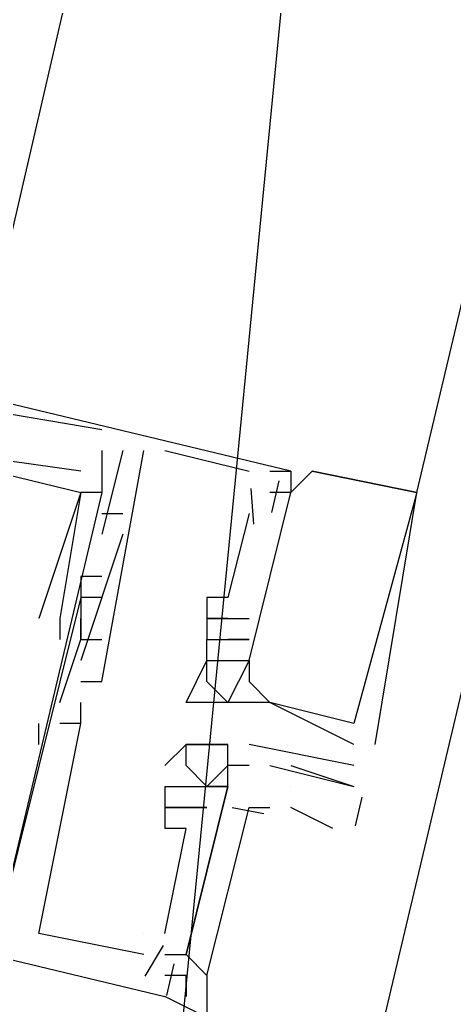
# Model space of a CAD drawing. Header units: feet. Extents: x -84 to 198, y -22 to 181.
# Drawn here: x 114.361 to 114.637, y 60.479 to 61.104 of the extents above; entities that cross this region are included whole.
import ezdxf

# ---------------------------------------------------------------- set-up
doc = ezdxf.new("R2010")
doc.units = ezdxf.units.FT
doc.layers.add('A-AREA-COMUN', color=252, linetype='CONTINUOUS')
doc.layers.add('A-LINEA', color=7, linetype='CONTINUOUS')

msp = doc.modelspace()

# ---------------------------------------------------------------- linework, layer by layer
at = {"layer": 'A-AREA-COMUN'}
msp.add_lwpolyline([(114.4, 59.8044), (114.528, 61.12), (116.08, 67.5733), (116.08, 68.16), (116.24, 68.2844), (117.792, 74.8089), (117.792, 75.4489), (118, 75.4844), (119.808, 83.8044), (120.64, 86.8444), (120.64, 87.4133), (120.8, 87.52), (121.36, 89.8844)], dxfattribs=at)
at = {"layer": 'A-LINEA'}
for p, q in [((114.6133, 60.8044), (116.2533, 67.7378)), ((114.4133, 60.8444), (114.4133, 60.8444)), ((114.4133, 60.8444), (114.4133, 60.8444)), ((114.4133, 60.8444), (114.4133, 60.8444)), ((114.4133, 60.8444), (114.4133, 60.8444)), ((114.4133, 60.8444), (114.4133, 60.8444)), ((114.4133, 60.8444), (114.4133, 60.8444)), ((114.4133, 60.8311), (114.4133, 60.8178)), ((114.4133, 60.8311), (114.4133, 60.8311)), ((114.4267, 60.8311), (114.4133, 60.7778)), ((114.4133, 60.8311), (114.4133, 60.8178)), ((114.4133, 60.8311), (114.4133, 60.8311)), ((114.4267, 60.8311), (114.4133, 60.7778)), ((114.4133, 60.8311), (114.4133, 60.8178)), ((114.4133, 60.8311), (114.4133, 60.8311)), ((114.4267, 60.8311), (114.4133, 60.7778)), ((114.4267, 60.8311), (114.4267, 60.8311)), ((114.4267, 60.8311), (114.4267, 60.8311)), ((114.4267, 60.8311), (114.4267, 60.8311)), ((114.44, 60.8311), (114.44, 60.8311)), ((114.44, 60.8311), (114.44, 60.8311)), ((114.44, 60.8311), (114.44, 60.8311)), ((114.4533, 60.8311), (114.5067, 60.8178)), ((114.4533, 60.8311), (114.4533, 60.8311)), ((114.4533, 60.8311), (114.5067, 60.8178)), ((114.4533, 60.8311), (114.4533, 60.8311)), ((114.4533, 60.8311), (114.5067, 60.8178)), ((114.4533, 60.8311), (114.4533, 60.8311)), ((114.4, 60.8178), (114.4, 60.8178)), ((114.4, 60.8178), (114.4, 60.8178)), ((114.4, 60.8178), (114.4, 60.8178)), ((114.4133, 60.8178), (114.4133, 60.8178)), ((114.4133, 60.8178), (114.4133, 60.8178)), ((114.4133, 60.8178), (114.4133, 60.8178)), ((114.5067, 60.8178), (114.5067, 60.8178)), ((114.5067, 60.8178), (114.5067, 60.8178)), ((114.5067, 60.8178), (114.5067, 60.8178)), ((114.52, 60.8178), (114.52, 60.8178)), ((114.52, 60.8178), (114.52, 60.8178)), ((114.52, 60.8178), (114.52, 60.8178)), ((114.5333, 60.8178), (114.5333, 60.8178)), ((114.5333, 60.8178), (114.5333, 60.8178)), ((114.5333, 60.8178), (114.5333, 60.8178)), ((114.5333, 60.8178), (114.5333, 60.8178)), ((114.5333, 60.8178), (114.5333, 60.8178)), ((114.5333, 60.8178), (114.5333, 60.8178)), ((114.5467, 60.8178), (114.5467, 60.8178)), ((114.5467, 60.8178), (114.5467, 60.8178)), ((114.5467, 60.8178), (114.5467, 60.8178)), ((114.5467, 60.8178), (114.5467, 60.8178)), ((114.5467, 60.8178), (114.5467, 60.8178)), ((114.5467, 60.8178), (114.5467, 60.8178)), ((114.5257, 60.8117), (114.5209, 60.7917)), ((114.5257, 60.8117), (114.5209, 60.7917)), ((114.5257, 60.8117), (114.5209, 60.7917)), ((114.4133, 60.8044), (114.3467, 60.5244)), ((114.4133, 60.8044), (114.3467, 60.5244)), ((114.4133, 60.8044), (114.3467, 60.5244)), ((114.4, 60.8044), (114.4, 60.8044)), ((114.4, 60.8044), (114.4, 60.8044)), ((114.4, 60.8044), (114.4, 60.8044)), ((114.4, 60.8044), (114.4, 60.8044)), ((114.4, 60.8044), (114.4, 60.8044)), ((114.4, 60.8044), (114.4, 60.8044)), ((114.4133, 60.8044), (114.4133, 60.8044)), ((114.4133, 60.8044), (114.4133, 60.8044)), ((114.4133, 60.8044), (114.4133, 60.8044)), ((114.5079, 60.8069), (114.5095, 60.7842)), ((114.5079, 60.8069), (114.5095, 60.7842)), ((114.5079, 60.8069), (114.5095, 60.7842)), ((114.52, 60.8044), (114.52, 60.8044)), ((114.52, 60.8044), (114.52, 60.8044)), ((114.52, 60.8044), (114.52, 60.8044)), ((114.5333, 60.8044), (114.5333, 60.8044)), ((114.5333, 60.8044), (114.5333, 60.8044)), ((114.5333, 60.8044), (114.5333, 60.8044)), ((114.5333, 60.8044), (114.5333, 60.8044)), ((114.5333, 60.8044), (114.5333, 60.8044)), ((114.5333, 60.8044), (114.5333, 60.8044)), ((114.6133, 60.8044), (114.6133, 60.8044)), ((114.6133, 60.8044), (114.6133, 60.8044)), ((114.6133, 60.8044), (114.6133, 60.8044)), ((114.6133, 60.8044), (114.6133, 60.8044)), ((114.6133, 60.8044), (114.6133, 60.8044)), ((114.6133, 60.8044), (114.6133, 60.8044)), ((114.4133, 60.7911), (114.4267, 60.7911)), ((114.4133, 60.7911), (114.4133, 60.7911)), ((114.4133, 60.7911), (114.4267, 60.7911)), ((114.4133, 60.7911), (114.4133, 60.7911)), ((114.4133, 60.7911), (114.4267, 60.7911)), ((114.4133, 60.7911), (114.4133, 60.7911)), ((114.4267, 60.7911), (114.4267, 60.7911)), ((114.4267, 60.7911), (114.4267, 60.7911)), ((114.4267, 60.7911), (114.4267, 60.7911)), ((114.5067, 60.7911), (114.5067, 60.7911)), ((114.5067, 60.7911), (114.5067, 60.7911)), ((114.5067, 60.7911), (114.5067, 60.7911)), ((114.4267, 60.7778), (114.4, 60.6978)), ((114.4267, 60.7778), (114.4, 60.6978)), ((114.4267, 60.7778), (114.4, 60.6978)), ((114.4133, 60.7778), (114.4133, 60.7778)), ((114.4133, 60.7778), (114.4133, 60.7778)), ((114.4133, 60.7778), (114.4133, 60.7778)), ((114.4267, 60.7778), (114.4267, 60.7778)), ((114.4267, 60.7778), (114.4267, 60.7778)), ((114.4267, 60.7778), (114.4267, 60.7778)), ((114.4, 60.7511), (114.4, 60.7511)), ((114.4, 60.7511), (114.4, 60.7511)), ((114.4, 60.7511), (114.4, 60.7511)), ((114.4133, 60.7511), (114.4133, 60.7511)), ((114.4133, 60.7511), (114.4133, 60.7511)), ((114.4133, 60.7511), (114.4133, 60.7511)), ((114.4, 60.7378), (114.4, 60.7378)), ((114.4, 60.7378), (114.4, 60.7378)), ((114.4, 60.7378), (114.4, 60.7378)), ((114.4, 60.7378), (114.4, 60.7378)), ((114.4, 60.7378), (114.4, 60.7378)), ((114.4, 60.7378), (114.4, 60.7378)), ((114.4133, 60.7378), (114.4133, 60.7378)), ((114.4133, 60.7378), (114.4133, 60.7378)), ((114.4133, 60.7378), (114.4133, 60.7378)), ((114.48, 60.7378), (114.48, 60.7378)), ((114.48, 60.7378), (114.48, 60.7378)), ((114.48, 60.7378), (114.48, 60.7378)), ((114.4933, 60.7378), (114.4933, 60.7378)), ((114.4933, 60.7378), (114.4933, 60.7378)), ((114.4933, 60.7378), (114.4933, 60.7378)), ((114.3733, 60.7244), (114.3733, 60.7244)), ((114.3733, 60.7244), (114.3733, 60.7244)), ((114.3733, 60.7244), (114.3733, 60.7244)), ((114.3867, 60.7244), (114.3867, 60.7244)), ((114.3867, 60.7244), (114.3867, 60.7244)), ((114.3867, 60.7244), (114.3867, 60.7244)), ((114.4, 60.7244), (114.4, 60.7244)), ((114.4, 60.7244), (114.4, 60.7244)), ((114.4, 60.7244), (114.4, 60.7244)), ((114.48, 60.7244), (114.48, 60.7244)), ((114.48, 60.7244), (114.48, 60.7244)), ((114.48, 60.7244), (114.48, 60.7244)), ((114.4933, 60.7244), (114.5067, 60.7244)), ((114.4933, 60.7244), (114.4933, 60.7244)), ((114.4933, 60.7244), (114.4933, 60.7244)), ((114.4933, 60.7244), (114.5067, 60.7244)), ((114.4933, 60.7244), (114.4933, 60.7244)), ((114.4933, 60.7244), (114.4933, 60.7244)), ((114.4933, 60.7244), (114.5067, 60.7244)), ((114.4933, 60.7244), (114.4933, 60.7244)), ((114.4933, 60.7244), (114.4933, 60.7244)), ((114.5067, 60.7244), (114.5067, 60.7244)), ((114.5067, 60.7244), (114.5067, 60.7244)), ((114.5067, 60.7244), (114.5067, 60.7244)), ((114.3867, 60.7111), (114.3867, 60.7111)), ((114.3867, 60.7111), (114.3867, 60.7111)), ((114.3867, 60.7111), (114.3867, 60.7111)), ((114.4, 60.7111), (114.4, 60.7111)), ((114.4, 60.7111), (114.4, 60.7111)), ((114.4, 60.7111), (114.4, 60.7111)), ((114.4, 60.7111), (114.4, 60.7111)), ((114.4, 60.7111), (114.4, 60.7111)), ((114.4, 60.7111), (114.4, 60.7111)), ((114.4133, 60.7111), (114.4133, 60.7111)), ((114.4133, 60.7111), (114.4133, 60.7111)), ((114.4133, 60.7111), (114.4133, 60.7111)), ((114.48, 60.7111), (114.48, 60.7111)), ((114.48, 60.7111), (114.48, 60.7111)), ((114.48, 60.7111), (114.48, 60.7111)), ((114.48, 60.7111), (114.48, 60.7111)), ((114.48, 60.7111), (114.48, 60.7111)), ((114.48, 60.7111), (114.48, 60.7111)), ((114.4933, 60.7111), (114.4933, 60.7111)), ((114.4933, 60.7111), (114.4933, 60.7111)), ((114.4933, 60.7111), (114.4933, 60.7111)), ((114.4933, 60.7111), (114.4933, 60.7111)), ((114.4933, 60.7111), (114.4933, 60.7111)), ((114.4933, 60.7111), (114.4933, 60.7111)), ((114.4933, 60.7111), (114.4933, 60.7111)), ((114.4933, 60.7111), (114.4933, 60.7111)), ((114.4933, 60.7111), (114.4933, 60.7111)), ((114.4933, 60.7111), (114.4933, 60.7111)), ((114.4933, 60.7111), (114.4933, 60.7111)), ((114.4933, 60.7111), (114.4933, 60.7111)), ((114.5067, 60.7111), (114.5067, 60.7111)), ((114.5067, 60.7111), (114.5067, 60.7111)), ((114.5067, 60.7111), (114.5067, 60.7111)), ((114.5067, 60.7111), (114.5067, 60.7111)), ((114.5067, 60.7111), (114.5067, 60.7111)), ((114.5067, 60.7111), (114.5067, 60.7111)), ((114.4, 60.6978), (114.4, 60.6978)), ((114.4, 60.6978), (114.4, 60.6978)), ((114.4, 60.6978), (114.4, 60.6978)), ((114.48, 60.6978), (114.48, 60.6978)), ((114.48, 60.6978), (114.48, 60.6978)), ((114.48, 60.6978), (114.48, 60.6978)), ((114.48, 60.6978), (114.48, 60.6978)), ((114.48, 60.6978), (114.48, 60.6978)), ((114.48, 60.6978), (114.48, 60.6978)), ((114.48, 60.6978), (114.48, 60.6978)), ((114.48, 60.6978), (114.48, 60.6978)), ((114.48, 60.6978), (114.48, 60.6978)), ((114.4933, 60.6978), (114.4933, 60.6978)), ((114.4933, 60.6978), (114.4933, 60.6978)), ((114.4933, 60.6978), (114.4933, 60.6978)), ((114.4933, 60.6978), (114.4933, 60.6978)), ((114.4933, 60.6978), (114.4933, 60.6978)), ((114.4933, 60.6978), (114.4933, 60.6978)), ((114.4933, 60.6978), (114.4933, 60.6978)), ((114.4933, 60.6978), (114.4933, 60.6978)), ((114.4933, 60.6978), (114.4933, 60.6978)), ((114.5067, 60.6978), (114.5067, 60.6978)), ((114.5067, 60.6978), (114.5067, 60.6978)), ((114.5067, 60.6978), (114.5067, 60.6978)), ((114.5067, 60.6978), (114.5067, 60.6978)), ((114.5067, 60.6978), (114.5067, 60.6978)), ((114.5067, 60.6978), (114.5067, 60.6978)), ((114.5067, 60.6978), (114.5067, 60.6978)), ((114.5067, 60.6978), (114.5067, 60.6978)), ((114.5067, 60.6978), (114.5067, 60.6978)), ((114.4, 60.6844), (114.4, 60.6844)), ((114.4, 60.6844), (114.4, 60.6844)), ((114.4, 60.6844), (114.4, 60.6844)), ((114.4133, 60.6844), (114.4133, 60.6844)), ((114.4133, 60.6844), (114.4133, 60.6844)), ((114.4133, 60.6844), (114.4133, 60.6844)), ((114.48, 60.6844), (114.48, 60.6844)), ((114.48, 60.6844), (114.48, 60.6844)), ((114.48, 60.6844), (114.48, 60.6844)), ((114.5067, 60.6844), (114.5067, 60.6844)), ((114.5067, 60.6844), (114.5067, 60.6844)), ((114.5067, 60.6844), (114.5067, 60.6844)), ((114.3867, 60.6711), (114.3867, 60.6711)), ((114.3867, 60.6711), (114.3867, 60.6711)), ((114.3867, 60.6711), (114.3867, 60.6711)), ((114.4, 60.6711), (114.4, 60.6711)), ((114.4, 60.6711), (114.4, 60.6711)), ((114.4, 60.6711), (114.4, 60.6711)), ((114.4667, 60.6711), (114.4667, 60.6711)), ((114.4667, 60.6711), (114.4667, 60.6711)), ((114.4667, 60.6711), (114.4667, 60.6711)), ((114.48, 60.6711), (114.48, 60.6711)), ((114.48, 60.6711), (114.48, 60.6711)), ((114.48, 60.6711), (114.48, 60.6711)), ((114.4933, 60.6711), (114.4933, 60.6711)), ((114.4933, 60.6711), (114.4933, 60.6711)), ((114.4933, 60.6711), (114.4933, 60.6711)), ((114.5067, 60.6711), (114.5067, 60.6711)), ((114.5067, 60.6711), (114.5067, 60.6711)), ((114.5067, 60.6711), (114.5067, 60.6711)), ((114.52, 60.6711), (114.52, 60.6711)), ((114.52, 60.6711), (114.52, 60.6711)), ((114.52, 60.6711), (114.52, 60.6711)), ((114.52, 60.6711), (114.52, 60.6711)), ((114.52, 60.6711), (114.52, 60.6711)), ((114.52, 60.6711), (114.52, 60.6711)), ((114.3733, 60.6444), (114.3733, 60.6578)), ((114.3733, 60.6578), (114.3733, 60.6578)), ((114.3733, 60.6444), (114.3733, 60.6578)), ((114.3733, 60.6578), (114.3733, 60.6578)), ((114.3733, 60.6444), (114.3733, 60.6578)), ((114.3733, 60.6578), (114.3733, 60.6578)), ((114.4, 60.6578), (114.3867, 60.6578)), ((114.3867, 60.6578), (114.3867, 60.6578)), ((114.4, 60.6578), (114.3867, 60.6578)), ((114.3867, 60.6578), (114.3867, 60.6578)), ((114.4, 60.6578), (114.3867, 60.6578)), ((114.3867, 60.6578), (114.3867, 60.6578)), ((114.4, 60.6578), (114.4, 60.6578)), ((114.4, 60.6578), (114.4, 60.6578)), ((114.4, 60.6578), (114.4, 60.6578)), ((114.4, 60.6578), (114.4, 60.6578)), ((114.4, 60.6578), (114.4, 60.6578)), ((114.4, 60.6578), (114.4, 60.6578)), ((114.5733, 60.6578), (114.5733, 60.6578)), ((114.5733, 60.6578), (114.5733, 60.6578)), ((114.5733, 60.6578), (114.5733, 60.6578)), ((114.3733, 60.6444), (114.3733, 60.6444)), ((114.3733, 60.6444), (114.3733, 60.6444)), ((114.3733, 60.6444), (114.3733, 60.6444)), ((114.4667, 60.6444), (114.4667, 60.6444)), ((114.4667, 60.6444), (114.4667, 60.6444)), ((114.48, 60.6444), (114.48, 60.6444)), ((114.4933, 60.6444), (114.4933, 60.6444)), ((114.4933, 60.6444), (114.4933, 60.6444)), ((114.5733, 60.6311), (114.5067, 60.6444)), ((114.5067, 60.6444), (114.5067, 60.6444)), ((114.5733, 60.6444), (114.5733, 60.6444)), ((114.5733, 60.6444), (114.5733, 60.6444)), ((114.5733, 60.6444), (114.5733, 60.6444)), ((114.5867, 60.6444), (114.5867, 60.6444)), ((114.5867, 60.6444), (114.5867, 60.6444)), ((114.5867, 60.6444), (114.5867, 60.6444)), ((114.4533, 60.6311), (114.4533, 60.6311)), ((114.4667, 60.6311), (114.4667, 60.6311)), ((114.4933, 60.6311), (114.4933, 60.6311)), ((114.4933, 60.6311), (114.4933, 60.6311)), ((114.4933, 60.6311), (114.4933, 60.6311)), ((114.4933, 60.6311), (114.4933, 60.6311)), ((114.5067, 60.6311), (114.5067, 60.6311)), ((114.5067, 60.6311), (114.5067, 60.6311)), ((114.52, 60.6311), (114.52, 60.6311)), ((114.5333, 60.6311), (114.5733, 60.6178)), ((114.5733, 60.6311), (114.5733, 60.6311)), ((114.4533, 60.6178), (114.4533, 60.6178)), ((114.4533, 60.6178), (114.4533, 60.5911)), ((114.4533, 60.6178), (114.4533, 60.6178)), ((114.4533, 60.6178), (114.4533, 60.5911)), ((114.4533, 60.6178), (114.4533, 60.6178)), ((114.4533, 60.6178), (114.4533, 60.5911)), ((114.4533, 60.6178), (114.4533, 60.6178)), ((114.4667, 60.6178), (114.4667, 60.6178)), ((114.4667, 60.6178), (114.4667, 60.6178)), ((114.4667, 60.6178), (114.4667, 60.6178)), ((114.4667, 60.6178), (114.4667, 60.6178)), ((114.4667, 60.6178), (114.4667, 60.6178)), ((114.4667, 60.6178), (114.4667, 60.6178)), ((114.4667, 60.6178), (114.4667, 60.6178)), ((114.48, 60.6178), (114.48, 60.6178)), ((114.48, 60.6178), (114.48, 60.6178)), ((114.48, 60.6178), (114.48, 60.6178)), ((114.48, 60.6178), (114.48, 60.6178)), ((114.48, 60.6178), (114.48, 60.6178)), ((114.48, 60.6178), (114.48, 60.6178)), ((114.4933, 60.6178), (114.4933, 60.6178)), ((114.4933, 60.6178), (114.4933, 60.6178)), ((114.4933, 60.6178), (114.4933, 60.6178)), ((114.4933, 60.6178), (114.4933, 60.6178)), ((114.5333, 60.6178), (114.5333, 60.6178)), ((114.5733, 60.6178), (114.5733, 60.6178)), ((114.5783, 60.611), (114.574, 60.5927)), ((114.4533, 60.6044), (114.4533, 60.6044)), ((114.4533, 60.6044), (114.4533, 60.6044)), ((114.4533, 60.6044), (114.4533, 60.6044)), ((114.4533, 60.6044), (114.4533, 60.6044)), ((114.4533, 60.6044), (114.4533, 60.6044)), ((114.4533, 60.6044), (114.4533, 60.6044)), ((114.4667, 60.6044), (114.4667, 60.6044)), ((114.4667, 60.6044), (114.4667, 60.6044)), ((114.4667, 60.6044), (114.4667, 60.6044)), ((114.4667, 60.6044), (114.4667, 60.6044)), ((114.4667, 60.6044), (114.4667, 60.6044)), ((114.4667, 60.6044), (114.4667, 60.6044)), ((114.4667, 60.6044), (114.4667, 60.6044)), ((114.4667, 60.6044), (114.4667, 60.6044)), ((114.4667, 60.6044), (114.4667, 60.6044)), ((114.4667, 60.6044), (114.4667, 60.6044)), ((114.4667, 60.6044), (114.4667, 60.6044)), ((114.4667, 60.6044), (114.4667, 60.6044)), ((114.48, 60.6044), (114.48, 60.6044)), ((114.48, 60.6044), (114.48, 60.6044)), ((114.48, 60.6044), (114.48, 60.6044)), ((114.48, 60.6044), (114.48, 60.6044)), ((114.48, 60.6044), (114.48, 60.6044)), ((114.48, 60.6044), (114.48, 60.6044)), ((114.5162, 60.6003), (114.4959, 60.6042)), ((114.5162, 60.6003), (114.4959, 60.6042)), ((114.5162, 60.6003), (114.4959, 60.6042)), ((114.56, 60.5911), (114.5333, 60.6044)), ((114.4533, 60.5911), (114.4533, 60.5911)), ((114.4533, 60.5244), (114.4667, 60.5911)), ((114.4667, 60.5911), (114.4533, 60.5911)), ((114.4533, 60.5911), (114.4533, 60.5911)), ((114.4533, 60.5911), (114.4533, 60.5911)), ((114.4533, 60.5911), (114.4533, 60.5911)), ((114.4533, 60.5244), (114.4667, 60.5911)), ((114.4667, 60.5911), (114.4533, 60.5911)), ((114.4533, 60.5911), (114.4533, 60.5911)), ((114.4533, 60.5911), (114.4533, 60.5911)), ((114.4533, 60.5911), (114.4533, 60.5911)), ((114.4533, 60.5244), (114.4667, 60.5911)), ((114.4667, 60.5911), (114.4533, 60.5911)), ((114.4533, 60.5911), (114.4533, 60.5911)), ((114.4533, 60.5911), (114.4533, 60.5911)), ((114.4667, 60.5911), (114.4667, 60.5911)), ((114.4667, 60.5911), (114.4667, 60.5911)), ((114.4667, 60.5911), (114.4667, 60.5911)), ((114.4667, 60.5911), (114.4667, 60.5911)), ((114.4667, 60.5911), (114.4667, 60.5911)), ((114.4667, 60.5911), (114.4667, 60.5911)), ((114.3733, 60.5244), (114.3733, 60.5244)), ((114.3733, 60.5244), (114.3733, 60.5244)), ((114.3733, 60.5244), (114.3733, 60.5244)), ((114.44, 60.5244), (114.44, 60.5244)), ((114.44, 60.5244), (114.44, 60.5244)), ((114.44, 60.5244), (114.44, 60.5244)), ((114.44, 60.5244), (114.44, 60.5244)), ((114.44, 60.5244), (114.44, 60.5244)), ((114.44, 60.5244), (114.44, 60.5244)), ((114.4533, 60.5244), (114.4533, 60.5244)), ((114.4533, 60.5244), (114.4533, 60.5244)), ((114.4533, 60.5244), (114.4533, 60.5244)), ((114.4521, 60.5168), (114.4406, 60.4973)), ((114.4521, 60.5168), (114.4406, 60.4973)), ((114.4521, 60.5168), (114.4406, 60.4973)), ((114.44, 60.5111), (114.44, 60.5111)), ((114.44, 60.5111), (114.44, 60.5111)), ((114.44, 60.5111), (114.44, 60.5111)), ((114.4533, 60.5111), (114.4667, 60.5111)), ((114.4533, 60.5111), (114.4533, 60.5111)), ((114.4533, 60.5111), (114.4533, 60.5111)), ((114.4533, 60.5111), (114.4533, 60.5111)), ((114.4667, 60.5111), (114.4667, 60.5111)), ((114.4667, 60.5111), (114.4667, 60.5111)), ((114.4667, 60.5111), (114.4667, 60.5111)), ((114.459, 60.5051), (114.4543, 60.485)), ((114.459, 60.5051), (114.4543, 60.485)), ((114.459, 60.5051), (114.4543, 60.485)), ((114.4533, 60.4978), (114.4533, 60.4978)), ((114.4533, 60.4978), (114.4533, 60.4978)), ((114.4533, 60.4978), (114.4533, 60.4978)), ((114.4533, 60.4978), (114.4533, 60.4978)), ((114.4533, 60.4978), (114.4533, 60.4978)), ((114.4533, 60.4978), (114.4533, 60.4978)), ((114.4667, 60.4978), (114.4667, 60.4978)), ((114.4667, 60.4978), (114.4667, 60.4844)), ((114.4667, 60.4978), (114.4667, 60.4978)), ((114.4667, 60.4978), (114.4667, 60.4844)), ((114.4667, 60.4978), (114.4667, 60.4978)), ((114.4667, 60.4978), (114.4667, 60.4844)), ((114.4667, 60.4978), (114.4667, 60.4978)), ((114.4533, 60.4844), (114.4533, 60.4844)), ((114.4533, 60.4844), (114.4533, 60.4844)), ((114.4533, 60.4844), (114.4533, 60.4844)), ((114.4533, 60.4844), (114.4533, 60.4844)), ((114.4667, 60.4844), (114.4667, 60.4844)), ((114.4667, 60.4844), (114.4667, 60.4844)), ((114.4667, 60.4844), (114.4667, 60.4844))]:
    msp.add_line(p, q, dxfattribs=at)
for points in [[(117.0933, 59.0178), (114.4, 59.6578), (118.2, 75.6978), (122, 91.7511), (124.68, 91.1111)], [(114.3333, 60.8711), (114.7467, 62.6578), (115.12, 64.2311)], [(114.52, 60.8178), (114.5333, 60.8178), (113.8667, 60.9778)], [(114.52, 60.8178), (114.5333, 60.8178), (113.8667, 60.9778)], [(114.52, 60.8178), (114.5333, 60.8178), (113.8667, 60.9778)], [(113.8667, 60.8444), (113.88, 60.8311), (113.9067, 60.9244), (114.4, 60.8044), (114.3733, 60.7244)], [(113.8667, 60.8444), (113.88, 60.8311), (113.9067, 60.9244), (114.4, 60.8044), (114.3733, 60.7244)], [(113.8667, 60.8444), (113.88, 60.8311), (113.9067, 60.9244), (114.4, 60.8044), (114.3733, 60.7244)], [(114.4, 60.8178), (114.3067, 60.8311), (114.32, 60.8444), (114.3067, 60.8578), (114.3067, 60.8311), (113.9067, 60.9244)], [(114.4, 60.8178), (114.3067, 60.8311), (114.32, 60.8444), (114.3067, 60.8578), (114.3067, 60.8311), (113.9067, 60.9244)], [(114.4, 60.8178), (114.3067, 60.8311), (114.32, 60.8444), (114.3067, 60.8578), (114.3067, 60.8311), (113.9067, 60.9244)], [(113.8667, 60.8711), (113.88, 60.8711), (113.8533, 60.8711), (113.84, 60.8044), (113.8133, 60.8044), (113.7867, 60.6444), (114.4533, 60.4844)], [(113.8667, 60.8711), (113.88, 60.8711), (113.8533, 60.8711), (113.84, 60.8044), (113.8133, 60.8044), (113.7867, 60.6444), (114.4533, 60.4844)], [(113.8667, 60.8711), (113.88, 60.8711), (113.8533, 60.8711), (113.84, 60.8044), (113.8133, 60.8044), (113.7867, 60.6444), (114.4533, 60.4844)], [(114.3333, 60.8578), (114.32, 60.8444), (114.32, 60.8311), (114.3333, 60.8311), (114.3333, 60.8578), (114.4133, 60.8444)], [(114.3333, 60.8578), (114.32, 60.8444), (114.32, 60.8311), (114.3333, 60.8311), (114.3333, 60.8578), (114.4133, 60.8444)], [(114.3333, 60.8578), (114.32, 60.8444), (114.32, 60.8311), (114.3333, 60.8311), (114.3333, 60.8578), (114.4133, 60.8444)], [(114.4133, 60.8311), (114.4133, 60.8044), (114.4, 60.8044), (114.3867, 60.7244), (114.3867, 60.7111), (114.3867, 60.7111)], [(114.4133, 60.8311), (114.4133, 60.8044), (114.4, 60.8044), (114.3867, 60.7244), (114.3867, 60.7111), (114.3867, 60.7111)], [(114.4133, 60.8311), (114.4133, 60.8044), (114.4, 60.8044), (114.3867, 60.7244), (114.3867, 60.7111), (114.3867, 60.7111)], [(114.4, 60.6844), (114.4133, 60.6844), (114.44, 60.8311)], [(114.4, 60.6844), (114.4133, 60.6844), (114.44, 60.8311)], [(114.4, 60.6844), (114.4133, 60.6844), (114.44, 60.8311)], [(114.5333, 60.8178), (114.5333, 60.8044), (114.5467, 60.8178), (114.6133, 60.8044), (114.6133, 60.8044), (114.5733, 60.6578), (114.5733, 60.6578), (114.52, 60.6711), (114.52, 60.6711), (114.52, 60.6711), (114.52, 60.6711), (114.5067, 60.6844)], [(114.5333, 60.8178), (114.5333, 60.8044), (114.5467, 60.8178), (114.6133, 60.8044), (114.6133, 60.8044), (114.5733, 60.6578), (114.5733, 60.6578), (114.52, 60.6711), (114.52, 60.6711), (114.52, 60.6711), (114.52, 60.6711), (114.5067, 60.6844)], [(114.5333, 60.8178), (114.5333, 60.8044), (114.5467, 60.8178), (114.6133, 60.8044), (114.6133, 60.8044), (114.5733, 60.6578), (114.5733, 60.6578), (114.52, 60.6711), (114.52, 60.6711), (114.52, 60.6711), (114.52, 60.6711), (114.5067, 60.6844)], [(114.5867, 60.6444), (114.6133, 60.8044), (114.6133, 60.8044), (114.5467, 60.8178)], [(114.5867, 60.6444), (114.6133, 60.8044), (114.6133, 60.8044), (114.5467, 60.8178)], [(114.5867, 60.6444), (114.6133, 60.8044), (114.6133, 60.8044), (114.5467, 60.8178)], [(114.4933, 60.6978), (114.5067, 60.6978), (114.5333, 60.8044), (114.52, 60.8044)], [(114.4933, 60.6978), (114.5067, 60.6978), (114.5333, 60.8044), (114.52, 60.8044)], [(114.4933, 60.6978), (114.5067, 60.6978), (114.5333, 60.8044), (114.52, 60.8044)], [(114.5067, 60.7911), (114.4933, 60.7378), (114.48, 60.7378), (114.48, 60.7111)], [(114.5067, 60.7911), (114.4933, 60.7378), (114.48, 60.7378), (114.48, 60.7111)], [(114.5067, 60.7911), (114.4933, 60.7378), (114.48, 60.7378), (114.48, 60.7111)], [(114.4133, 60.7511), (114.4, 60.7511), (114.4, 60.7378), (114.3467, 60.5244), (114.2667, 60.5511), (114.2667, 60.5778), (114.2533, 60.5778), (114.2533, 60.5644), (114.2533, 60.5511), (113.8, 60.6578), (113.8133, 60.6711), (113.8267, 60.6711), (113.8133, 60.6844), (113.84, 60.7778)], [(114.4133, 60.7511), (114.4, 60.7511), (114.4, 60.7378), (114.3467, 60.5244), (114.2667, 60.5511), (114.2667, 60.5778), (114.2533, 60.5778), (114.2533, 60.5644), (114.2533, 60.5511), (113.8, 60.6578), (113.8133, 60.6711), (113.8267, 60.6711), (113.8133, 60.6844), (113.84, 60.7778)], [(114.4133, 60.7511), (114.4, 60.7511), (114.4, 60.7378), (114.3467, 60.5244), (114.2667, 60.5511), (114.2667, 60.5778), (114.2533, 60.5778), (114.2533, 60.5644), (114.2533, 60.5511), (113.8, 60.6578), (113.8133, 60.6711), (113.8267, 60.6711), (113.8133, 60.6844), (113.84, 60.7778)], [(114.4133, 60.7378), (114.4, 60.7378), (114.4, 60.7111), (114.4, 60.7244)], [(114.4133, 60.7378), (114.4, 60.7378), (114.4, 60.7111), (114.4, 60.7244)], [(114.4133, 60.7378), (114.4, 60.7378), (114.4, 60.7111), (114.4, 60.7244)], [(114.48, 60.7244), (114.4933, 60.7244), (114.48, 60.7244)], [(114.48, 60.7244), (114.4933, 60.7244), (114.48, 60.7244)], [(114.48, 60.7244), (114.4933, 60.7244), (114.48, 60.7244)], [(114.3867, 60.6711), (114.4, 60.7111), (114.4133, 60.7111)], [(114.3867, 60.6711), (114.4, 60.7111), (114.4133, 60.7111)], [(114.3867, 60.6711), (114.4, 60.7111), (114.4133, 60.7111)], [(114.48, 60.6978), (114.48, 60.7111), (114.4933, 60.7111)], [(114.48, 60.6978), (114.48, 60.7111), (114.4933, 60.7111)], [(114.48, 60.6978), (114.48, 60.7111), (114.4933, 60.7111)], [(114.5067, 60.7111), (114.4933, 60.7111), (114.5067, 60.7111)], [(114.5067, 60.7111), (114.4933, 60.7111), (114.5067, 60.7111)], [(114.5067, 60.7111), (114.4933, 60.7111), (114.5067, 60.7111)], [(114.5733, 60.6444), (114.52, 60.6711), (114.5067, 60.6711), (114.48, 60.6711), (114.4667, 60.6711), (114.48, 60.6978), (114.48, 60.6978), (114.48, 60.6978), (114.48, 60.6978), (114.4933, 60.6978), (114.4933, 60.6978), (114.4933, 60.6978)], [(114.5733, 60.6444), (114.52, 60.6711), (114.5067, 60.6711), (114.48, 60.6711), (114.4667, 60.6711), (114.48, 60.6978), (114.48, 60.6978), (114.48, 60.6978), (114.48, 60.6978), (114.4933, 60.6978), (114.4933, 60.6978), (114.4933, 60.6978)], [(114.5733, 60.6444), (114.52, 60.6711), (114.5067, 60.6711), (114.48, 60.6711), (114.4667, 60.6711), (114.48, 60.6978), (114.48, 60.6978), (114.48, 60.6978), (114.48, 60.6978), (114.4933, 60.6978), (114.4933, 60.6978), (114.4933, 60.6978)], [(114.5067, 60.6978), (114.4933, 60.6711), (114.48, 60.6844), (114.48, 60.6978), (114.5067, 60.6978)], [(114.5067, 60.6978), (114.4933, 60.6711), (114.48, 60.6844), (114.48, 60.6978), (114.5067, 60.6978)], [(114.5067, 60.6978), (114.4933, 60.6711), (114.48, 60.6844), (114.48, 60.6978), (114.5067, 60.6978)], [(114.5067, 60.6978), (114.5067, 60.6844), (114.5067, 60.6844)], [(114.5067, 60.6978), (114.5067, 60.6844), (114.5067, 60.6844)], [(114.5067, 60.6978), (114.5067, 60.6844), (114.5067, 60.6844)], [(114.44, 60.5111), (114.3733, 60.5244), (114.4, 60.6578), (114.4, 60.6711)], [(114.44, 60.5111), (114.3733, 60.5244), (114.4, 60.6578), (114.4, 60.6711)], [(114.44, 60.5111), (114.3733, 60.5244), (114.4, 60.6578), (114.4, 60.6711)], [(114.5067, 60.6311), (114.4933, 60.6311), (114.4933, 60.6444), (114.48, 60.6444), (114.4667, 60.6444), (114.4533, 60.6311)], [(114.5067, 60.6311), (114.5067, 60.6311), (114.4933, 60.6311), (114.48, 60.6178), (114.4667, 60.6311), (114.4667, 60.6444), (114.4933, 60.6444)], [(114.4533, 60.6178), (114.4533, 60.6178), (114.4667, 60.6178), (114.4667, 60.6178), (114.4667, 60.6178), (114.48, 60.6178), (114.48, 60.6178), (114.4933, 60.6178), (114.4933, 60.6311), (114.4933, 60.6311)], [(114.52, 60.6311), (114.52, 60.6311), (114.52, 60.6311), (114.5733, 60.6178), (114.5733, 60.6178), (114.5733, 60.6178)], [(114.4533, 60.5111), (114.4667, 60.5111), (114.4933, 60.6178), (114.48, 60.6178)], [(114.4533, 60.5111), (114.4667, 60.5111), (114.4933, 60.6178), (114.48, 60.6178)], [(114.4533, 60.5111), (114.4667, 60.5111), (114.4933, 60.6178), (114.48, 60.6178)], [(114.4933, 60.6178), (114.4667, 60.5111), (114.48, 60.4978), (114.5067, 60.6044), (114.52, 60.6044)], [(114.4933, 60.6178), (114.4667, 60.5111), (114.48, 60.4978), (114.5067, 60.6044), (114.52, 60.6044)], [(114.4933, 60.6178), (114.4667, 60.5111), (114.48, 60.4978), (114.5067, 60.6044), (114.52, 60.6044)], [(114.4667, 60.6044), (114.4533, 60.6044), (114.4667, 60.6044)], [(114.4667, 60.6044), (114.4533, 60.6044), (114.4667, 60.6044)], [(114.4667, 60.6044), (114.4533, 60.6044), (114.4667, 60.6044)], [(114.4667, 60.6044), (114.48, 60.6044), (114.4667, 60.6044), (114.48, 60.6044)], [(114.4667, 60.6044), (114.48, 60.6044), (114.4667, 60.6044), (114.48, 60.6044)], [(114.4667, 60.6044), (114.48, 60.6044), (114.4667, 60.6044), (114.48, 60.6044)], [(114.4667, 60.5111), (114.48, 60.4978), (114.48, 60.4711), (114.4533, 60.4844)], [(114.4667, 60.4844), (114.4667, 60.4978), (114.4533, 60.4978)]]:
    msp.add_lwpolyline(points, dxfattribs=at)

doc.saveas('drawing.dxf')
